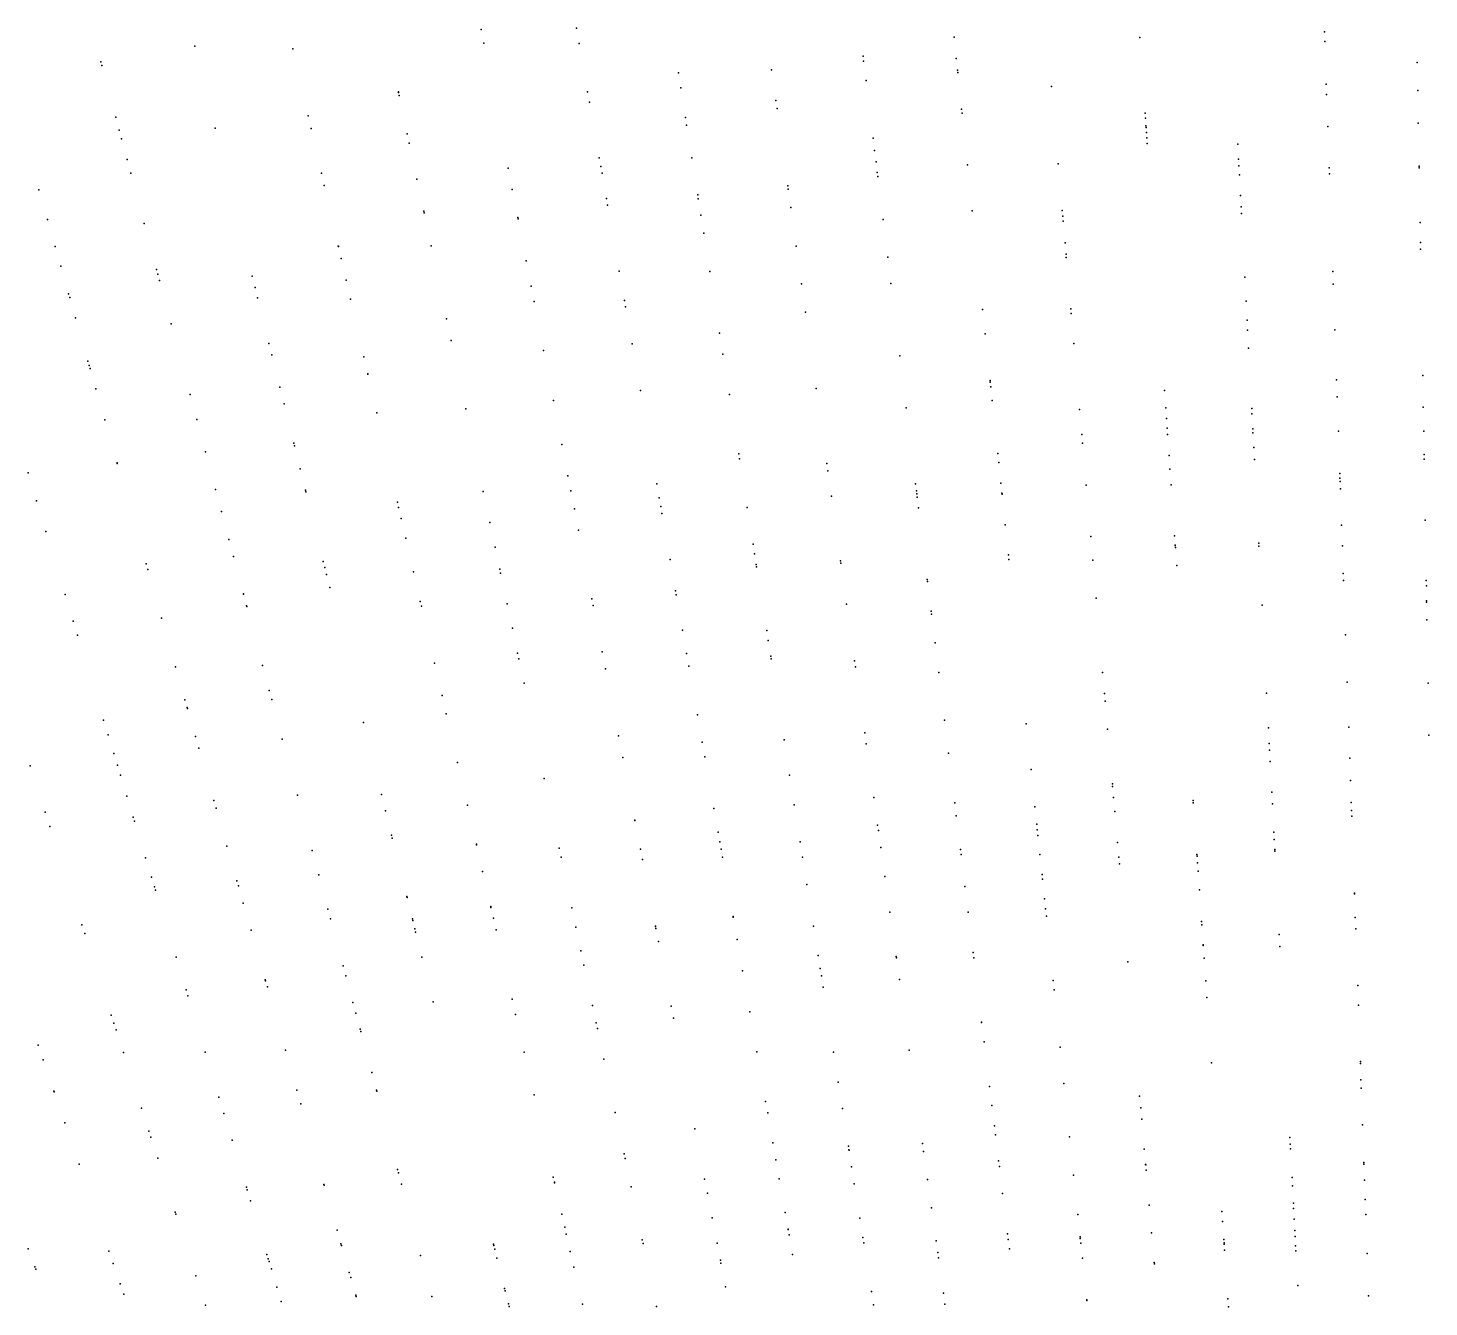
# Model space of a CAD drawing. Header units: metres. Extents: x -4327 to 4266, y -3886 to 3992.
# Drawn here: x -567 to -31, y 1535 to 2025 of the extents above; entities that cross this region are included whole.
import ezdxf

# ---------------------------------------------------------------- set-up
doc = ezdxf.new("R2010")
doc.units = ezdxf.units.M

msp = doc.modelspace()

# ---------------------------------------------------------------- linework, layer by layer
for p in [(-393.48, 2024.27, 2480.85), (-357.04, 2024.88, 2440.91), (-70.66, 2023.46, 2419.63), (-503.14, 2017.98, 2428.37), (-465.64, 2016.91, 2465.52), (-392.48, 2019.13, 2466.33), (-355.99, 2018.9, 2477.25), (-212.46, 2021.42, 2429.03), (-141.34, 2021.23, 2453.85), (-70.53, 2019.74, 2458.45), (-539.1, 2011.94, 2469.98), (-247.3, 2014.13, 2454.86), (-247.06, 2012.14, 2433.46), (-211.6, 2013.25, 2440.76), (-35.11, 2011.65, 2469.38), (-538.74, 2010.59, 2457.42), (-317.99, 2007.69, 2472.74), (-282.34, 2008.92, 2476.07), (-211.13, 2008.74, 2429.9), (-211.04, 2007.91, 2420.83), (-317.08, 2001.96, 2462.95), (-246.15, 2004.73, 2459.75), (-175.19, 2002.48, 2423.63), (-69.96, 2003.41, 2490.75), (-34.93, 2001.02, 2478.33), (-425.2, 2000.43, 2457.62), (-425.15, 2000.16, 2438.3), (-424.9, 1999.02, 2475.05), (-352.74, 2000.5, 2441.1), (-352.03, 1996.46, 2433.46), (-280.68, 1997.14, 2426.25), (-69.82, 1999.41, 2474.71), (-533.42, 1990.76, 2433.2), (-459.73, 1991.31, 2447.75), (-315.28, 1990.58, 2429.98), (-280.24, 1994.05, 2427.87), (-209.56, 1993.79, 2438.75), (-209.4, 1992.27, 2434.19), (-139.31, 1992.28, 2399.97), (-139.18, 1990.38, 2419.08), (-532.09, 1985.8, 2476.01), (-495.31, 1986.6, 2441.37), (-458.6, 1986.41, 2482.74), (-314.83, 1987.73, 2456.34), (-138.98, 1987.49, 2407.53), (-138.93, 1986.74, 2388), (-138.8, 1984.91, 2407.07), (-69.39, 1987.16, 2429.58), (-34.71, 1988.52, 2487.73), (-531.21, 1982.5, 2480.14), (-421.78, 1984.34, 2476.07), (-421.04, 1980.83, 2436.24), (-243.44, 1982.69, 2432.7), (-138.65, 1982.79, 2425.98), (-138.51, 1980.74, 2404.69), (-103.79, 1980.43, 2404.42), (-529.08, 1974.57, 2445.67), (-348.28, 1975.22, 2434.44), (-312.84, 1975.18, 2454.46), (-242.86, 1977.98, 2440.46), (-103.49, 1974.65, 2389.42), (-527.67, 1969.27, 2431.02), (-454.65, 1969.29, 2439.55), (-383.18, 1971.29, 2432.06), (-347.69, 1971.86, 2487.83), (-347.23, 1969.26, 2435.21), (-242.33, 1973.63, 2445.97), (-241.84, 1969.6, 2487.75), (-207.32, 1972.52, 2492.07), (-172.61, 1972.9, 2452.46), (-103.36, 1972.18, 2475.83), (-103.17, 1968.64, 2482.48), (-68.84, 1971.38, 2423.75), (-68.76, 1969.02, 2489.43), (-34.42, 1971.95, 2436.89), (-34.41, 1971.41, 2438.94), (-453.57, 1964.61, 2425.67), (-418.1, 1966.99, 2440.81), (-276.09, 1964.47, 2478.65), (-275.91, 1963.18, 2482.57), (-241.64, 1968.01, 2455.38), (-562.87, 1962.97, 2453.97), (-381.58, 1963.06, 2427.3), (-345.54, 1959.67, 2472.45), (-310.6, 1961.05, 2480.79), (-310.36, 1959.55, 2448.63), (-102.76, 1960.83, 2489.31), (-415.49, 1954.73, 2477.47), (-415.36, 1954.12, 2438.36), (-345.09, 1957.12, 2480.29), (-309.37, 1953.28, 2429.95), (-274.92, 1956.16, 2435.32), (-205.47, 1954.96, 2483.74), (-171.05, 1955.06, 2465.85), (-170.85, 1952.81, 2446.54), (-102.53, 1956.41, 2489.29), (-102.4, 1953.86, 2491.62), (-559.59, 1951.53, 2494.52), (-522.5, 1950.01, 2439.5), (-379.5, 1952.38, 2476.76), (-379.39, 1951.8, 2495.48), (-239.63, 1951.61, 2490.01), (-170.68, 1950.9, 2455.11), (-34.04, 1950.43, 2440.09), (-308.27, 1946.35, 2484.34), (-169.96, 1942.62, 2455.66), (-33.91, 1942.79, 2485.64), (-556.64, 1941.24, 2459.36), (-448.2, 1941.35, 2492.22), (-448.16, 1941.2, 2483.7), (-447.11, 1936.63, 2442.17), (-412.69, 1941.54, 2449.8), (-272.84, 1941.34, 2499.38), (-237.86, 1937.19, 2444.08), (-169.58, 1938.32, 2477.86), (-169.47, 1937.05, 2448.61), (-33.87, 1940.17, 2446.34), (-554.48, 1933.7, 2438.94), (-517.81, 1932.48, 2433.73), (-376.27, 1935.73, 2508.44), (-340.62, 1931.77, 2492.43), (-305.95, 1931.72, 2493.48), (-67.46, 1931.74, 2412.4), (-517.32, 1930.68, 2436.88), (-516.66, 1928.2, 2483.08), (-481.18, 1929.9, 2487.93), (-445.19, 1928.31, 2497.76), (-374.39, 1926.07, 2501.54), (-270.82, 1926.97, 2453.2), (-236.61, 1927.05, 2453.16), (-101.12, 1929.53, 2446.84), (-67.29, 1926.87, 2419.81), (-551.45, 1923.13, 2474.71), (-551.05, 1921.75, 2495.12), (-480.09, 1925.53, 2493.44), (-479.1, 1921.57, 2496.68), (-443.53, 1921.12, 2482.87), (-338.64, 1920.54, 2447.58), (-100.64, 1920.28, 2459.84), (-373.25, 1920.2, 2457.83), (-338.22, 1918.15, 2447.27), (-269.29, 1916.11, 2442.11), (-201.5, 1917.13, 2441.15), (-167.74, 1917.33, 2440.04), (-167.59, 1915.56, 2448.76), (-548.83, 1913.98, 2443.8), (-512.21, 1911.6, 2497.76), (-406.75, 1913.6, 2447.12), (-100.26, 1913.08, 2461.66), (-474.76, 1904.17, 2490.78), (-404.99, 1905.32, 2480.61), (-302.21, 1908.07, 2432.75), (-200.52, 1907.85, 2448.49), (-100.06, 1909.17, 2429.18), (-66.68, 1909.36, 2433.03), (-473.66, 1899.74, 2490.56), (-438.42, 1899, 2454.29), (-369.6, 1901.43, 2447.48), (-335.72, 1903.95, 2437.33), (-300.93, 1900.01, 2444.3), (-233.21, 1899.37, 2445.21), (-166.59, 1904.13, 2456.14), (-99.7, 1902.35, 2439.61), (-544.06, 1897.36, 2496.78), (-543.59, 1895.71, 2447.61), (-543.26, 1894.57, 2495.89), (-436.93, 1892.57, 2465.25), (-436.88, 1892.34, 2445.67), (-198.64, 1889.93, 2461.24), (-198.58, 1889.32, 2460.45), (-66.01, 1890.21, 2452.38), (-33.02, 1891.87, 2445.13), (-541.04, 1886.82, 2447.03), (-504.98, 1884.61, 2495.89), (-470.58, 1887.41, 2455.04), (-332.56, 1886.07, 2455.43), (-298.49, 1884.58, 2454.62), (-265.2, 1886.96, 2454.08), (-198.38, 1887.49, 2430.55), (-131.89, 1886.14, 2465.46), (-65.78, 1883.76, 2452.3), (-468.99, 1881, 2457.71), (-433.47, 1877.55, 2456.69), (-399.42, 1879.13, 2471.39), (-365.87, 1882.24, 2458.39), (-230.77, 1879.45, 2460.78), (-197.84, 1882.33, 2465.23), (-164.38, 1878.84, 2420.78), (-131.42, 1879.44, 2453.92), (-98.49, 1879.27, 2437.3), (-32.81, 1879.73, 2426.71), (-537.61, 1874.86, 2458.88), (-502.4, 1874.98, 2436.24), (-131.14, 1875.39, 2473.69), (-98.38, 1877.14, 2412.7), (-163.54, 1869.25, 2455.05), (-130.88, 1871.69, 2457.66), (-130.72, 1869.32, 2460.1), (-98.08, 1871.48, 2419), (-98, 1869.98, 2461.13), (-65.32, 1870.57, 2407.84), (-32.65, 1870.61, 2504.01), (-499.1, 1862.67, 2461.29), (-465.25, 1866.01, 2476.78), (-465, 1865.01, 2447.78), (-362.6, 1865.42, 2450.18), (-294.89, 1861.83, 2466.37), (-195.71, 1862.04, 2414.03), (-163.25, 1865.91, 2401.42), (-130.15, 1861.28, 2466.22), (-97.71, 1864.35, 2412.51), (-32.5, 1861.67, 2425.17), (-532.89, 1858.42, 2467.58), (-532.82, 1858.16, 2470.02), (-462.78, 1856.09, 2447.04), (-294.59, 1859.97, 2419.84), (-261.14, 1858.13, 2455.05), (-195.34, 1858.56, 2461.77), (-129.79, 1856.02, 2442.6), (-97.46, 1859.67, 2444.79), (-32.46, 1859.89, 2425.59), (-567, 1854.57, 2455.87), (-360.27, 1853.44, 2481.62), (-260.76, 1855.42, 2451.47), (-194.52, 1850.71, 2434.79), (-64.75, 1854.31, 2455.27), (-64.69, 1852.57, 2472.54), (-64.65, 1851.36, 2429.26), (-495.23, 1848.22, 2472.61), (-460.76, 1848.01, 2463.96), (-460.59, 1847.33, 2438.23), (-392.7, 1847.52, 2465.7), (-359.15, 1847.68, 2435.09), (-326.27, 1850.38, 2441.76), (-259.4, 1845.74, 2424.95), (-227.2, 1850.42, 2464.23), (-226.87, 1847.74, 2443.99), (-226.73, 1846.57, 2470.29), (-226.57, 1845.25, 2402.42), (-194.12, 1846.89, 2427.02), (-194.07, 1846.43, 2451.25), (-161.85, 1849.9, 2413.23), (-129.37, 1850.01, 2437.45), (-129.37, 1850.01, 2437.45), (-64.55, 1848.44, 2433.68), (-563.73, 1843.86, 2463.72), (-492.97, 1839.8, 2461.34), (-425.58, 1843.39, 2422.86), (-425.11, 1841.37, 2461.46), (-357.81, 1840.79, 2461.89), (-325.32, 1845.01, 2465.13), (-324.75, 1841.73, 2424.86), (-291.65, 1841.39, 2425.54), (-226.07, 1841.22, 2474.34), (-424.14, 1837.17, 2466.97), (-390.18, 1835.63, 2438.79), (-324.29, 1839.11, 2468.42), (-192.83, 1834.69, 2421.92), (-64.06, 1834.53, 2487.83), (-32.06, 1836.51, 2463.96), (-560.15, 1832.17, 2453.6), (-490.09, 1829.06, 2485.96), (-422.41, 1829.65, 2412.93), (-356.23, 1832.63, 2428.91), (-160.13, 1830.29, 2425.75), (-128, 1830.53, 2433.74), (-388.15, 1826.1, 2473.25), (-289.42, 1827.31, 2464.93), (-127.75, 1826.92, 2428.95), (-127.74, 1826.74, 2425.96), (-127.69, 1826.05, 2430.55), (-95.78, 1827.64, 2424.56), (-95.72, 1826.5, 2428.55), (-63.79, 1826.71, 2491.42), (-521.81, 1819.75, 2438.08), (-488.35, 1822.56, 2432.79), (-453.94, 1820.66, 2411.16), (-453.37, 1818.38, 2419), (-321.17, 1821.47, 2433.68), (-288.83, 1823.62, 2465.55), (-288.18, 1819.48, 2471.17), (-288.05, 1818.69, 2431.13), (-255.92, 1820.98, 2461.15), (-255.79, 1820.03, 2429.34), (-255.79, 1820.03, 2429.34), (-191.63, 1823.24, 2442.54), (-191.44, 1821.43, 2437.34), (-159.34, 1821.24, 2483.39), (-127.21, 1819.13, 2435.13), (-521.19, 1817.59, 2437.93), (-452.7, 1815.69, 2440.07), (-419.42, 1816.71, 2484.13), (-386.37, 1817.71, 2490), (-386.06, 1816.25, 2443.24), (-222.71, 1813.81, 2485.19), (-63.42, 1816.07, 2432.11), (-63.33, 1813.43, 2436.89), (-31.65, 1813.44, 2480.68), (-552.78, 1808.07, 2437.73), (-484.52, 1808.25, 2441.06), (-484.49, 1808.14, 2443.67), (-451.47, 1810.73, 2419.72), (-319.05, 1809.41, 2445.13), (-318.79, 1807.97, 2451.54), (-222.6, 1812.96, 2439.13), (-31.62, 1811.33, 2449.65), (-483.3, 1803.7, 2468.22), (-483.22, 1803.41, 2467.82), (-416.81, 1805.38, 2451.88), (-416.4, 1803.64, 2435.67), (-383.54, 1804.42, 2427.31), (-351.12, 1806.35, 2446.13), (-350.63, 1803.84, 2442.73), (-253.58, 1804.32, 2497.8), (-158.06, 1806.69, 2477.67), (-94.54, 1803.91, 2482), (-31.52, 1805.68, 2439.21), (-31.51, 1805.07, 2435.62), (-549.66, 1797.87, 2426.71), (-515.85, 1798.99, 2459.73), (-221.22, 1801.72, 2432.3), (-221.07, 1800.46, 2447.27), (-31.39, 1798.39, 2460.09), (-548.03, 1792.53, 2483.22), (-381.56, 1795.11, 2442.34), (-316.4, 1794.38, 2483.55), (-284.18, 1794.24, 2490.33), (-62.6, 1792.56, 2450.44), (-283.58, 1790.48, 2451.25), (-219.73, 1789.59, 2474.55), (-477.17, 1780.83, 2436.92), (-411.34, 1781.71, 2461.34), (-379.55, 1785.65, 2476.96), (-379.09, 1783.47, 2440.32), (-347.18, 1786.09, 2482.93), (-314.83, 1785.51, 2468.46), (-282.62, 1784.42, 2431.84), (-282.46, 1783.4, 2433.23), (-250.54, 1782.69, 2473.51), (-510.49, 1780.3, 2467.53), (-345.92, 1779.58, 2488.09), (-313.97, 1780.64, 2473.01), (-250.2, 1780.3, 2433.74), (-218.33, 1778.17, 2461.59), (-155.57, 1778.13, 2449.7), (-474.61, 1771.28, 2448.74), (-377.09, 1774.05, 2449.66), (-154.87, 1770.15, 2452.74), (-92.78, 1770.3, 2458.23), (-61.97, 1774.54, 2445.33), (-30.97, 1774.16, 2446.5), (-506.9, 1767.77, 2475.39), (-506.03, 1764.74, 2479.6), (-473.71, 1767.9, 2435.74), (-408.49, 1769.38, 2483.71), (-154.61, 1767.2, 2468.43), (-538.07, 1759.95, 2474.38), (-505.92, 1764.35, 2434.34), (-406.88, 1762.38, 2468.21), (-310.68, 1761.97, 2461.15), (-216.09, 1759.92, 2461.63), (-536.36, 1754.35, 2477.79), (-438.58, 1759.04, 2488.09), (-246.66, 1755.08, 2452.04), (-184.83, 1758.58, 2460.52), (-153.67, 1756.51, 2461.98), (-92.08, 1756.95, 2448.13), (-61.36, 1757.2, 2455.07), (-30.62, 1754.2, 2421.76), (-502.87, 1753.73, 2455.72), (-501.59, 1749.27, 2488.95), (-469.64, 1752.7, 2470.47), (-340.93, 1753.91, 2466.3), (-308.85, 1751.55, 2446.59), (-277.55, 1752.39, 2454.67), (-246.08, 1750.94, 2457.52), (-91.77, 1751.01, 2453.94), (-534.16, 1747.17, 2436.94), (-402.56, 1743.69, 2467.35), (-402.56, 1743.69, 2467.35), (-339.31, 1745.61, 2465.93), (-307.84, 1745.86, 2449.86), (-214.54, 1747.29, 2472.28), (-91.63, 1748.44, 2458.84), (-91.41, 1744.17, 2458.51), (-60.95, 1745.34, 2413.4), (-566.17, 1742.48, 2466.16), (-532.78, 1742.66, 2472.53), (-531.63, 1738.89, 2495.57), (-275.42, 1738.95, 2455.54), (-182.99, 1741.03, 2452.86), (-369.33, 1737.56, 2437.98), (-151.84, 1735.54, 2413.07), (-151.75, 1734.55, 2453.75), (-60.65, 1736.86, 2415.52), (-529.19, 1730.89, 2450.23), (-495.83, 1729.16, 2443.53), (-463.87, 1731.17, 2465.4), (-431.71, 1731.48, 2468.86), (-398.79, 1727.35, 2466.81), (-273.61, 1727.51, 2470.54), (-243.18, 1730.3, 2468.1), (-212.21, 1728.3, 2420.18), (-151.38, 1730.28, 2442.07), (-120.92, 1729.17, 2476.97), (-120.86, 1728.31, 2475.75), (-90.79, 1732.44, 2425.13), (-90.55, 1727.88, 2429.92), (-60.36, 1728.38, 2468.45), (-560.41, 1724.77, 2460.66), (-526.71, 1722.79, 2455.54), (-495.01, 1726.31, 2450.67), (-430.16, 1725.26, 2471.32), (-304.37, 1726.16, 2467.27), (-211.59, 1723.3, 2432.71), (-181.49, 1726.74, 2466.72), (-150.92, 1725.04, 2417.88), (-60.25, 1725.34, 2435.73), (-60.17, 1723.17, 2463.87), (-558.62, 1719.26, 2458.4), (-526.27, 1721.34, 2461.91), (-334.66, 1721.68, 2480.27), (-334.62, 1721.48, 2465.7), (-302.78, 1717.13, 2423.43), (-241.7, 1719.79, 2430.55), (-241.42, 1717.76, 2430.48), (-180.79, 1720.11, 2460.1), (-180.57, 1718.01, 2462.8), (-89.99, 1717.09, 2425.94), (-490.83, 1711.74, 2458), (-427.82, 1715.89, 2472.1), (-427.54, 1714.78, 2479.06), (-395.35, 1712.47, 2456.85), (-395.31, 1712.28, 2445.29), (-302.11, 1713.36, 2426.48), (-271.36, 1713.32, 2424.92), (-240.5, 1711.24, 2483.74), (-180.34, 1715.83, 2428.55), (-149.87, 1713.07, 2423.37), (-89.84, 1714.22, 2470.11), (-521.96, 1707.26, 2464.28), (-458.19, 1709.99, 2474.74), (-363.68, 1710.96, 2425.58), (-362.93, 1707.47, 2462.86), (-332.5, 1710.58, 2422.01), (-331.74, 1706.64, 2433.19), (-301.61, 1710.51, 2414.09), (-301.07, 1707.48, 2477.59), (-270.45, 1707.56, 2439.2), (-210.01, 1710.37, 2462.43), (-209.77, 1708.46, 2445.46), (-179.57, 1708.49, 2435), (-149.39, 1707.51, 2457.87), (-119.47, 1708.46, 2461.58), (-119.42, 1707.85, 2469.31), (-89.64, 1710.37, 2427.64), (-89.6, 1709.76, 2429.6), (-89.6, 1709.75, 2472.3), (-455.7, 1700.71, 2447.17), (-392.95, 1702.05, 2430.67), (-178.77, 1700.89, 2475.4), (-149.16, 1704.92, 2437.1), (-119.25, 1705.36, 2462.83), (-119.03, 1702.17, 2461.09), (-519.7, 1699.85, 2450.75), (-518.55, 1696.09, 2473.62), (-487, 1698.38, 2469.86), (-486.47, 1696.52, 2470.01), (-268.78, 1697.03, 2463.81), (-238.94, 1700.13, 2464.75), (-208.27, 1696.23, 2479.32), (-178.58, 1699.12, 2475.71), (-118.52, 1694.98, 2467.9), (-518.18, 1694.9, 2477.59), (-484.57, 1689.89, 2426.62), (-421.99, 1692.5, 2461.02), (-421.87, 1692.04, 2471.77), (-177.79, 1691.56, 2447.53), (-59.15, 1693.73, 2452.98), (-59.14, 1693.48, 2464.09), (-452.17, 1687.54, 2473.47), (-389.86, 1688.65, 2442.33), (-389.75, 1688.18, 2430.4), (-358.82, 1688.11, 2471.89), (-297.07, 1684.76, 2473.23), (-297.02, 1684.48, 2432.9), (-237.01, 1686.43, 2433.55), (-207.07, 1686.43, 2479.44), (-177.39, 1687.77, 2447.74), (-177.09, 1684.89, 2446.4), (-58.82, 1684.36, 2439.4), (-546.39, 1681.63, 2468.89), (-481.6, 1679.56, 2434.06), (-451.19, 1683.87, 2470.95), (-419.83, 1683.85, 2425.94), (-419.67, 1683.21, 2450.34), (-418.88, 1680.06, 2451.42), (-388.83, 1684.21, 2470.01), (-387.78, 1679.67, 2480.58), (-357.24, 1680.67, 2481.14), (-326.78, 1681.13, 2470.13), (-326.74, 1680.93, 2430.01), (-326.6, 1680.2, 2443.06), (-266.26, 1681.11, 2426.57), (-117.68, 1682.84, 2441.67), (-117.59, 1681.65, 2442.79), (-58.67, 1680.06, 2461.77), (-545.31, 1678.3, 2464.02), (-418.59, 1678.85, 2429.92), (-325.63, 1675.21, 2470.05), (-295.53, 1676.02, 2469.03), (-117.05, 1673.95, 2448.71), (-117.04, 1673.73, 2445.53), (-87.93, 1677.86, 2451.8), (-510.34, 1669.24, 2426.07), (-416.2, 1669.28, 2447.01), (-355.32, 1671.65, 2433.63), (-264.47, 1669.82, 2481.58), (-234.63, 1669.47, 2483.31), (-234.55, 1668.91, 2456.45), (-205.18, 1671.04, 2433.96), (-204.93, 1669.02, 2471.14), (-116.7, 1668.9, 2452.78), (-87.7, 1673.35, 2450.95), (-446.37, 1665.86, 2478.82), (-354.16, 1666.21, 2477.06), (-293.39, 1663.93, 2448.35), (-263.68, 1664.83, 2451.11), (-145.88, 1667.43, 2442.52), (-476.17, 1660.6, 2440.14), (-476.05, 1660.18, 2439.53), (-475.37, 1657.82, 2490.39), (-445.36, 1662.1, 2430.55), (-263.24, 1662.05, 2464.25), (-262.56, 1657.71, 2469.36), (-233.39, 1660.67, 2450.04), (-174.5, 1660.3, 2459.11), (-116.09, 1660.17, 2434.23), (-57.91, 1658.39, 2447.19), (-506.5, 1656.68, 2438.53), (-505.82, 1654.46, 2435.27), (-411.92, 1652.11, 2444.44), (-381.65, 1653.13, 2455.65), (-174.13, 1656.71, 2462.46), (-115.64, 1653.74, 2453.42), (-535.14, 1646.98, 2443.28), (-442.61, 1651.84, 2475.19), (-441.51, 1647.73, 2474.79), (-380.3, 1647.28, 2472.83), (-350.88, 1650.77, 2483.01), (-320.82, 1650.46, 2467.95), (-290.64, 1648.32, 2456.79), (-57.65, 1650.91, 2459.18), (-534.14, 1643.92, 2470.01), (-533.31, 1641.37, 2432.14), (-439.89, 1641.68, 2445.68), (-349.46, 1644.07, 2455.61), (-349, 1641.93, 2461.04), (-319.93, 1645.9, 2455.37), (-201.91, 1644.39, 2449), (-201.89, 1644.23, 2454.54), (-439.63, 1640.72, 2444.24), (-200.98, 1636.84, 2455.03), (-563.14, 1635.48, 2393.08), (-530.5, 1632.7, 2476.09), (-499.2, 1632.81, 2471.29), (-468.43, 1633.6, 2482.84), (-376.99, 1632.9, 2448.39), (-287.94, 1633.01, 2436.83), (-258.63, 1632.9, 2458.28), (-229.59, 1633.59, 2470.33), (-171.82, 1634.77, 2444.17), (-561.23, 1629.93, 2480.58), (-346.51, 1630.2, 2460.72), (-113.89, 1628.76, 2439.24), (-56.9, 1629.32, 2427.02), (-56.87, 1628.54, 2457.59), (-435.42, 1625.02, 2452.12), (-256.8, 1621.39, 2443.82), (-170.36, 1620.82, 2431.91), (-56.65, 1622.31, 2468.6), (-557.09, 1617.92, 2370.1), (-557.02, 1617.7, 2377.97), (-493.94, 1615.61, 2482.71), (-464.03, 1618.27, 2459.53), (-433.62, 1618.28, 2462.04), (-433.51, 1617.87, 2461.42), (-373.22, 1616.57, 2458.27), (-198.88, 1619.71, 2443.72), (-141.39, 1616.07, 2458.22), (-56.54, 1619.13, 2434.73), (-523.56, 1611.36, 2455.14), (-492.04, 1609.39, 2487.72), (-462.54, 1613.07, 2483.46), (-342.16, 1609.75, 2461.53), (-284.59, 1613.99, 2436.91), (-283.81, 1609.59, 2424.55), (-255.2, 1611.25, 2451.59), (-197.98, 1612.41, 2432.7), (-140.99, 1611.54, 2463), (-552.93, 1605.82, 2385.12), (-197.03, 1604.72, 2435.45), (-140.61, 1607.19, 2476.91), (-56.05, 1605.05, 2445.24), (-520.7, 1602.56, 2490.83), (-519.97, 1600.29, 2478.55), (-488.9, 1599.13, 2454.52), (-311.7, 1603.57, 2429.03), (-196.6, 1601.18, 2459.08), (-168.21, 1600.45, 2476.57), (-83.86, 1600.14, 2468.85), (-338.8, 1593.93, 2469.28), (-281.81, 1598.2, 2465), (-252.92, 1596.87, 2435.45), (-252.71, 1595.52, 2427.65), (-252.67, 1595.31, 2470.92), (-224.56, 1597.85, 2468.41), (-224.14, 1594.85, 2431.8), (-139.61, 1595.71, 2470.99), (-83.73, 1597.68, 2462.11), (-83.63, 1595.84, 2474.02), (-547.47, 1589.96, 2453.86), (-517.35, 1592.23, 2457.41), (-425.5, 1587.97, 2441.62), (-338.42, 1592.16, 2426.04), (-280.64, 1591.58, 2469.41), (-251.66, 1588.94, 2437.77), (-195.39, 1591.31, 2464.38), (-195.11, 1589.07, 2493.52), (-139.1, 1589.87, 2444.38), (-139.08, 1589.73, 2458.79), (-55.55, 1590.64, 2455.25), (-55.52, 1589.95, 2439.6), (-425.13, 1586.62, 2439.54), (-365.94, 1585.06, 2476.79), (-365.48, 1583.08, 2435.87), (-365.44, 1582.9, 2470.48), (-307.94, 1584.2, 2471.8), (-279.36, 1584.32, 2461.09), (-250.64, 1582.5, 2474.59), (-222.64, 1584.16, 2461.9), (-166.67, 1585.77, 2468.56), (-138.9, 1587.64, 2473.24), (-83.06, 1584.91, 2468.88), (-55.31, 1583.87, 2498.2), (-483.41, 1581.16, 2467.21), (-483.1, 1580.14, 2468.53), (-453.68, 1582.18, 2444.52), (-453.62, 1581.95, 2470.26), (-423.97, 1582.28, 2485.19), (-336.13, 1581.36, 2438.21), (-306.91, 1578.94, 2460.67), (-193.85, 1578.75, 2447.86), (-82.89, 1581.64, 2454.94), (-510.64, 1571.6, 2468.74), (-481.83, 1576.01, 2482.53), (-221.1, 1573.24, 2483.29), (-137.74, 1574.33, 2467.27), (-109.92, 1571.9, 2480.88), (-82.54, 1575.02, 2447.61), (-82.44, 1573.01, 2447.41), (-55.05, 1576.52, 2483.62), (-510.39, 1570.83, 2479.2), (-362.66, 1570.86, 2466.32), (-305.07, 1569.46, 2493.13), (-277.08, 1571.43, 2443.96), (-248.55, 1569.27, 2486.47), (-165.09, 1570.74, 2477.66), (-109.65, 1568, 2480.7), (-82.23, 1568.99, 2509.79), (-54.85, 1570.75, 2450.83), (-448.67, 1564.68, 2454.88), (-361.52, 1565.9, 2473.22), (-360.9, 1563.24, 2469.03), (-331.81, 1561.07, 2444.38), (-275.97, 1565.11, 2472.25), (-275.95, 1565.01, 2451.48), (-275.58, 1562.9, 2451.08), (-247.39, 1561.96, 2468.95), (-191.95, 1563.32, 2482.79), (-191.68, 1561.13, 2440.88), (-164.19, 1562.19, 2470.1), (-164.13, 1561.59, 2442.6), (-136.81, 1563.71, 2447.67), (-109.17, 1561.19, 2503.01), (-82, 1564.61, 2451.92), (-81.88, 1562.34, 2454.26), (-566.91, 1557.57, 2427.3), (-536.03, 1556.73, 2430.92), (-447.18, 1559.52, 2470.11), (-446.99, 1558.82, 2437.02), (-388.78, 1559.32, 2467.28), (-388.65, 1558.81, 2469.41), (-388.3, 1557.4, 2490.9), (-359.37, 1556.58, 2455.58), (-331.52, 1559.68, 2477.48), (-303.19, 1559.79, 2474.8), (-247.05, 1559.82, 2439.12), (-219.34, 1560.66, 2434.09), (-218.7, 1556.16, 2495.13), (-191.25, 1557.6, 2473.72), (-163.94, 1559.78, 2469.27), (-109.08, 1559.9, 2485.83), (-109.04, 1559.36, 2484.98), (-108.88, 1557.06, 2487.32), (-81.69, 1558.72, 2457.45), (-81.59, 1556.75, 2481.17), (-54.33, 1555.79, 2480.75), (-564.42, 1550.72, 2405.33), (-534.4, 1552.02, 2478.49), (-475.52, 1555.37, 2470.43), (-475.01, 1553.7, 2441.6), (-474.73, 1552.79, 2472.2), (-416.67, 1555.05, 2468.7), (-387.45, 1553.97, 2473.54), (-357.97, 1550.55, 2454.83), (-301.91, 1553.2, 2446.7), (-301.7, 1552.14, 2445.02), (-274.26, 1555.39, 2501.66), (-218.42, 1554.1, 2441.33), (-163.33, 1554.02, 2445.39), (-135.82, 1552.39, 2456.4), (-135.76, 1551.77, 2479.27), (-564.06, 1549.75, 2452.26), (-502.74, 1547.26, 2462.34), (-473.84, 1549.88, 2444.25), (-444.04, 1548.55, 2441.11), (-443.46, 1546.54, 2478.92), (-531.7, 1544.17, 2477.68), (-530.36, 1540.27, 2471.42), (-471.69, 1542.84, 2476.91), (-441.52, 1539.78, 2482.88), (-384.57, 1542.43, 2481.79), (-384.34, 1541.52, 2480.32), (-299.92, 1542.97, 2477.73), (-244.1, 1541.19, 2477.57), (-216.52, 1540.64, 2482.24), (-80.89, 1543.53, 2496.21), (-53.76, 1539.6, 2451.96), (-499.07, 1535.98, 2435.71), (-470.03, 1537.39, 2474.06), (-441.38, 1539.28, 2443.86), (-412.45, 1539.27, 2476), (-383.09, 1536.5, 2454.52), (-382.83, 1535.46, 2455.8), (-354.7, 1536.39, 2485.54), (-326.38, 1535.51, 2507.67), (-243.29, 1536.09, 2454.51), (-215.93, 1536.39, 2448.6), (-161.66, 1538.07, 2455.57), (-161.63, 1537.8, 2455.15), (-107.58, 1538.47, 2490.69), (-107.36, 1535.32, 2452.59)]:
    msp.add_point(p)

doc.saveas('drawing.dxf')
